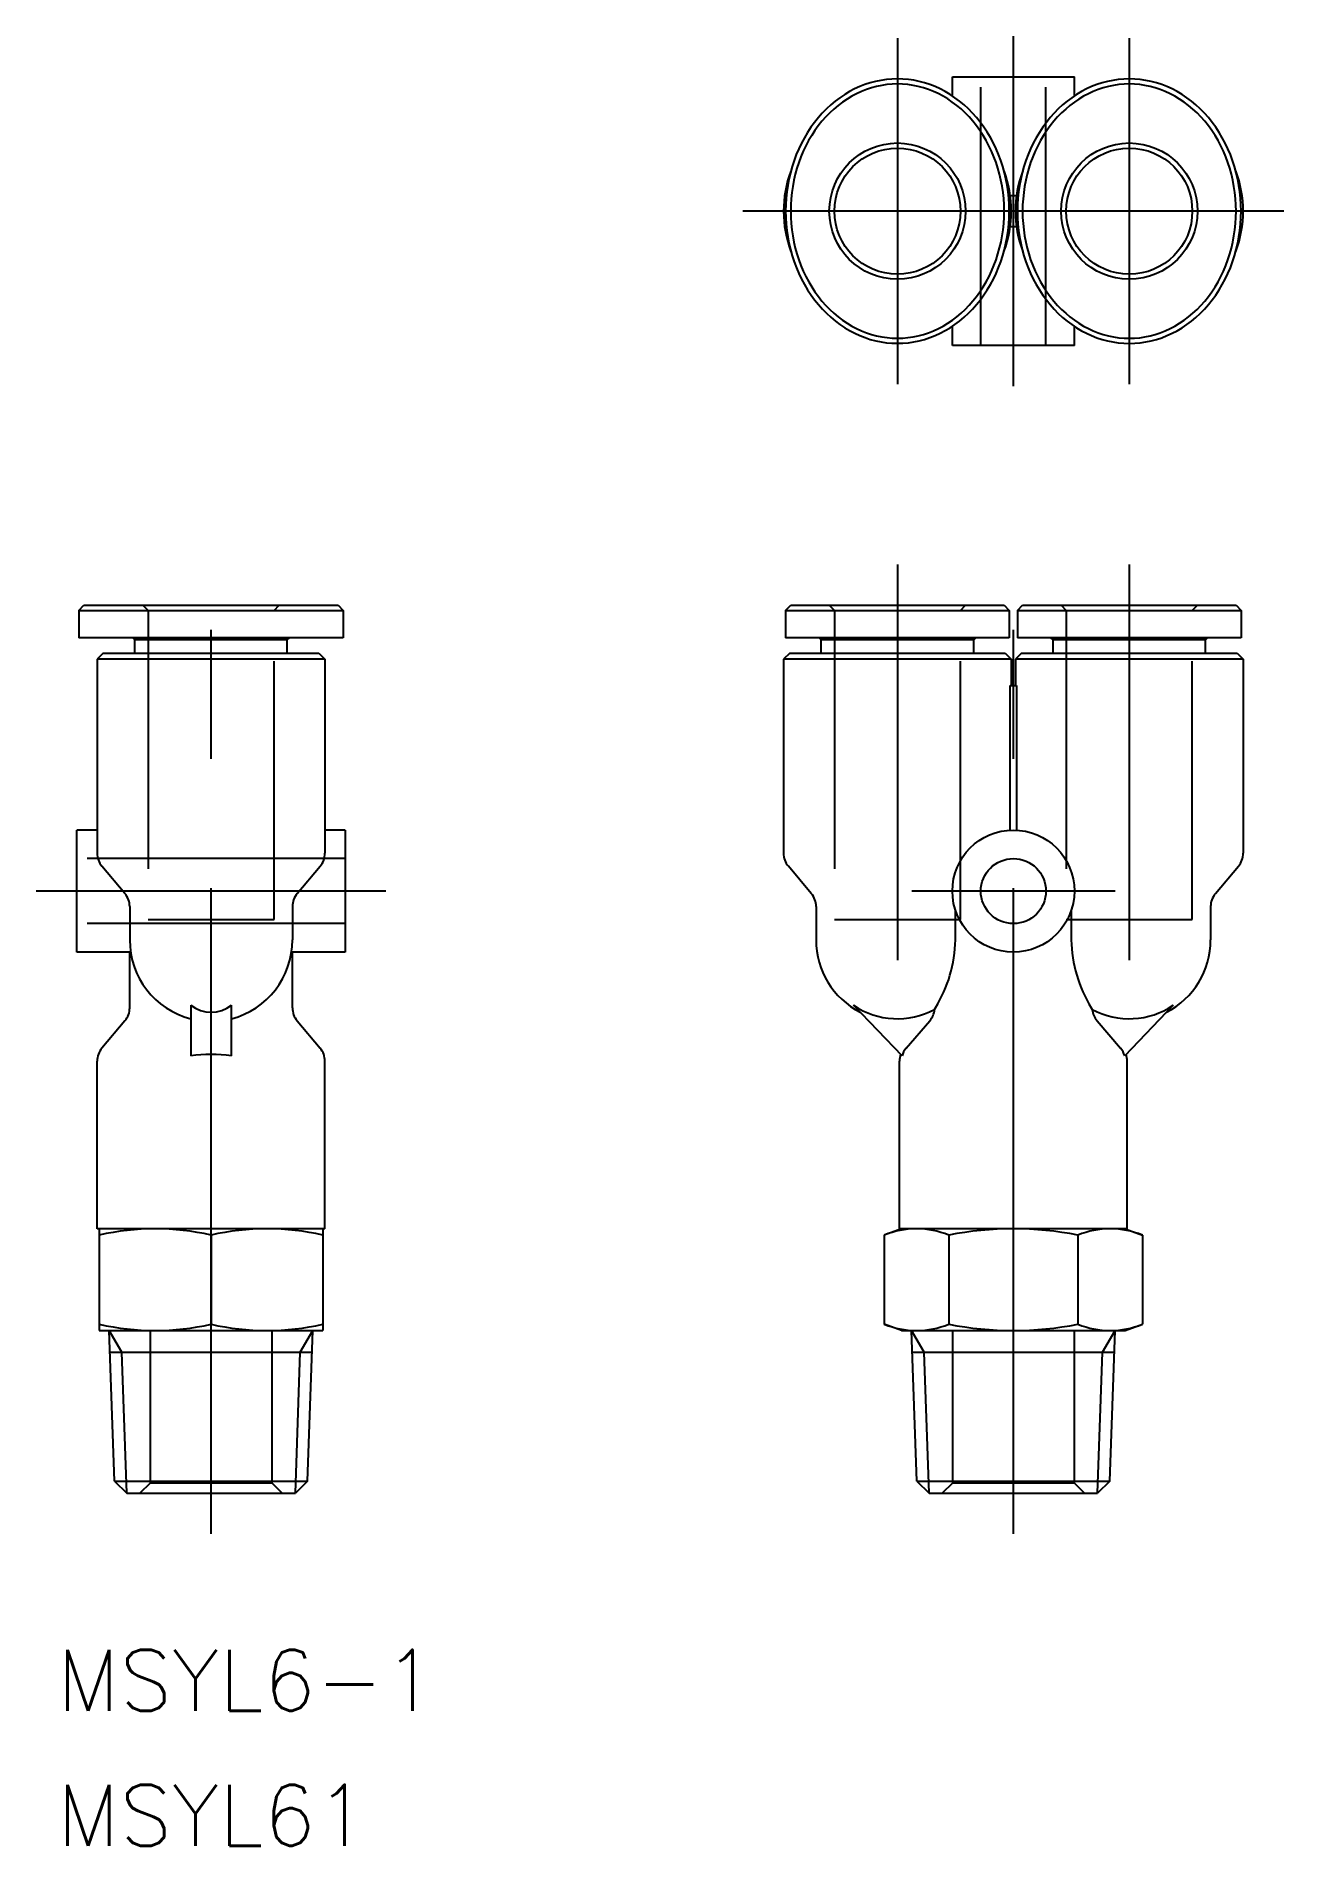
# Model space of a CAD drawing. Extents: x -48.1 to 13.3, y -17.3 to 71.6.
import ezdxf

# ---------------------------------------------------------------- set-up
doc = ezdxf.new("R2010")
doc.units = 0
doc.linetypes.add('CENTER', pattern=[50.8, 31.75, -6.35, 6.35, -6.35])
doc.linetypes.add('DASHED', pattern=[19.05, 12.7, -6.35])
doc.layers.get('0').update_dxf_attribs({"linetype": 'CONTINUOUS'})
doc.layers.add('CENTER', color=1, linetype='CENTER')
doc.styles.get("Standard").update_dxf_attribs({"font": 'txt.shx', "height": 3, "bigfont": 'bigfont.shx'})

msp = doc.modelspace()

# ---------------------------------------------------------------- linework, layer by layer
at = {"color": 7, "linetype": 'CONTINUOUS'}
for p, q in [((-3, 69.623), (3, 69.623)), ((-3, 68.686), (-3, 69.623)), ((3, 68.686), (3, 69.623)), ((0.15, 63.773), (-0.15, 63.773)), ((-0.15, 62.273), (0.15, 62.273)), ((-3, 56.423), (-3, 57.362)), ((3, 56.423), (3, 57.36)), ((3, 56.423), (-3, 56.423)), ((-45.953, 43.4), (-45.703, 43.65)), ((-45.703, 43.65), (-33.203, 43.65)), ((-33.203, 43.65), (-32.953, 43.4)), ((-11.2, 43.4), (-10.95, 43.65)), ((-10.95, 43.65), (-0.45, 43.65)), ((-0.45, 43.65), (-0.2, 43.4)), ((0.2, 43.4), (0.45, 43.65)), ((0.45, 43.65), (10.95, 43.65)), ((10.95, 43.65), (11.2, 43.4)), ((-45.953, 43.4), (-32.953, 43.4)), ((-45.953, 43.4), (-45.953, 42.05)), ((-32.953, 43.4), (-32.953, 42.05)), ((-11.2, 43.4), (-0.2, 43.4)), ((-11.2, 43.4), (-11.2, 42.05)), ((-0.2, 43.4), (-0.2, 42.05)), ((0.2, 43.4), (11.2, 43.4)), ((0.2, 43.4), (0.2, 42.05)), ((11.2, 43.4), (11.2, 42.05)), ((-32.953, 42.05), (-45.953, 42.05)), ((-43.203, 41.95), (-43.303, 42.05)), ((-35.703, 41.95), (-43.203, 41.95)), ((-43.203, 41.3), (-43.203, 41.95)), ((-35.703, 41.95), (-35.603, 42.05)), ((-35.703, 41.3), (-35.703, 41.95)), ((-0.2, 42.05), (-11.2, 42.05)), ((-9.45, 41.95), (-9.55, 42.05)), ((-1.95, 41.95), (-9.45, 41.95)), ((-9.45, 41.3), (-9.45, 41.95)), ((-1.95, 41.95), (-1.85, 42.05)), ((-1.95, 41.3), (-1.95, 41.95)), ((11.2, 42.05), (0.2, 42.05)), ((1.95, 41.95), (1.85, 42.05)), ((9.45, 41.95), (1.95, 41.95)), ((1.95, 41.3), (1.95, 41.95)), ((9.45, 41.95), (9.55, 42.05)), ((9.45, 41.3), (9.45, 41.95)), ((-44.753, 41.3), (-45.053, 41)), ((-33.853, 41), (-45.053, 41)), ((-45.053, 41), (-45.053, 31.465)), ((-44.753, 41.3), (-34.153, 41.3)), ((-34.153, 41.3), (-33.853, 41)), ((-33.853, 41), (-33.853, 31.465)), ((-11, 41.3), (-11.3, 41)), ((-0.1, 41), (-11.3, 41)), ((-11.3, 41), (-11.3, 31.465)), ((-11, 41.3), (-0.4, 41.3)), ((-0.4, 41.3), (-0.1, 41)), ((-0.1, 41), (-0.1, 39.7)), ((0.4, 41.3), (0.1, 41)), ((11.3, 41), (0.1, 41)), ((0.1, 41), (0.1, 39.7)), ((0.4, 41.3), (11, 41.3)), ((11, 41.3), (11.3, 41)), ((11.3, 41), (11.3, 31.465)), ((-0.15, 32.596), (-0.15, 39.7)), ((-0.15, 39.7), (0.15, 39.7)), ((0.15, 39.7), (0.15, 32.596)), ((-46.053, 26.6), (-46.053, 32.6)), ((-45.053, 32.6), (-46.053, 32.6)), ((-32.853, 32.6), (-33.853, 32.6)), ((-32.853, 32.6), (-32.853, 26.6)), ((-43.688, 29.479), (-44.818, 30.821)), ((-35.218, 29.479), (-34.088, 30.821)), ((-9.935, 29.479), (-11.065, 30.821)), ((9.935, 29.479), (11.065, 30.821)), ((-43.453, 28.835), (-43.453, 27.2)), ((-35.453, 28.835), (-35.453, 27.2)), ((-9.7, 28.835), (-9.7, 27.2)), ((-2.85, 28.5), (-2.844, 28.645)), ((-2.85, 27.2), (-2.85, 28.5)), ((2.844, 28.645), (2.85, 28.5)), ((2.85, 28.5), (2.85, 27.2)), ((9.7, 28.835), (9.7, 27.2)), ((-43.453, 26.6), (-46.053, 26.6)), ((-43.453, 26.6), (-43.415, 26.651)), ((-43.453, 23.865), (-43.453, 26.6)), ((-35.491, 26.651), (-35.453, 26.6)), ((-35.453, 23.865), (-35.453, 26.6)), ((-32.853, 26.6), (-35.453, 26.6)), ((-43.688, 23.221), (-44.818, 21.879)), ((-40.453, 23.987), (-40.453, 21.496)), ((-38.453, 21.496), (-38.453, 23.987)), ((-35.218, 23.221), (-34.088, 21.879)), ((-5.475, 21.496), (-7.863, 23.987)), ((-5.271, 21.879), (-4.115, 23.221)), ((-3.876, 23.783), (-3.826, 23.865)), ((3.826, 23.865), (3.876, 23.783)), ((4.115, 23.221), (5.271, 21.879)), ((7.863, 23.987), (5.475, 21.496)), ((-45.053, 13), (-45.053, 21.235)), ((-33.853, 13), (-33.853, 21.235)), ((-5.6, 13), (-5.6, 21.235)), ((5.6, 13), (5.6, 21.235)), ((-33.853, 13), (-45.053, 13)), ((-44.953, 13), (-44.953, 8)), ((-39.453, 12.69), (-39.453, 8.31)), ((-33.953, 13), (-33.953, 8)), ((-5.5, 13), (-6.351, 12.69)), ((-6.351, 12.69), (-6.351, 8.31)), ((5.6, 13), (-5.6, 13)), ((-3.175, 12.69), (-3.175, 8.31)), ((3.175, 12.69), (3.175, 8.31)), ((5.5, 13), (6.351, 12.69)), ((6.351, 12.69), (6.351, 8.31)), ((-5.5, 8), (-6.351, 8.31)), ((5.5, 8), (6.351, 8.31)), ((-44.953, 8), (-33.953, 8)), ((-44.199, 0.602), (-44.458, 8)), ((-34.707, 0.602), (-34.448, 8)), ((-5.5, 8), (5.5, 8)), ((-4.746, 0.602), (-5.005, 8)), ((4.746, 0.602), (5.005, 8)), ((-44.42, 6.929), (-34.486, 6.929)), ((-4.967, 6.929), (4.967, 6.929)), ((-44.199, 0.602), (-34.707, 0.602)), ((-44.199, 0.602), (-43.597, 0)), ((-43.597, 0), (-35.309, 0)), ((-34.707, 0.602), (-35.309, 0)), ((-4.746, 0.602), (4.746, 0.602)), ((-4.746, 0.602), (-4.144, 0)), ((-4.144, 0), (4.144, 0)), ((4.746, 0.602), (4.144, 0))]:
    msp.add_line(p, q, dxfattribs=at)
at = {"color": 3, "linetype": 'DASHED'}
for p, q in [((-1.6, 56.423), (-1.6, 69.623)), ((1.6, 56.423), (1.6, 69.623)), ((-42.803, 43.65), (-42.553, 43.4)), ((-36.353, 43.4), (-36.103, 43.65)), ((-9.05, 43.65), (-8.8, 43.4)), ((-2.6, 43.4), (-2.35, 43.65)), ((2.35, 43.65), (2.6, 43.4)), ((8.8, 43.4), (9.05, 43.65)), ((-42.553, 43.4), (-42.553, 28.2)), ((-36.353, 28.2), (-36.353, 43.4)), ((-8.8, 43.4), (-8.8, 28.2)), ((-2.6, 28.2), (-2.6, 43.4)), ((2.6, 43.4), (2.6, 28.2)), ((8.8, 28.2), (8.8, 43.4)), ((-32.853, 31.2), (-46.053, 31.2)), ((-32.853, 28), (-46.053, 28)), ((-42.553, 28.2), (-36.353, 28.2)), ((-8.8, 28.2), (-2.6, 28.2)), ((2.6, 28.2), (8.8, 28.2)), ((-42.453, 8), (-42.453, 0.5)), ((-36.453, 0.5), (-36.453, 8)), ((-3, 8), (-3, 0.5)), ((3, 0.5), (3, 8)), ((-42.453, 0.5), (-42.953, 0)), ((-36.453, 0.5), (-42.453, 0.5)), ((-35.953, 0), (-36.453, 0.5)), ((-3, 0.5), (-3.5, 0)), ((3, 0.5), (-3, 0.5)), ((3.5, 0), (3, 0.5))]:
    msp.add_line(p, q, dxfattribs=at)
at = {"color": 3, "linetype": 'CONTINUOUS'}
for p, q in [((-43.839, 6.929), (-44.458, 8)), ((-35.067, 6.929), (-34.448, 8)), ((-4.386, 6.929), (-5.005, 8)), ((4.386, 6.929), (5.005, 8)), ((-43.597, 0), (-43.839, 6.929)), ((-35.309, 0), (-35.067, 6.929)), ((-4.144, 0), (-4.386, 6.929)), ((4.144, 0), (4.386, 6.929))]:
    msp.add_line(p, q, dxfattribs=at)
at = {"color": 7, "linetype": 'CONTINUOUS'}
for points in [[(-5.698, 56.526, 0), (-5.428, 56.534, 0), (-5.159, 56.557, 0), (-4.891, 56.596, 0), (-4.625, 56.651, 0), (-4.362, 56.721, 0), (-4.102, 56.806, 0), (-3.845, 56.906, 0), (-3.593, 57.021, 0), (-3.347, 57.151, 0), (-3.106, 57.294, 0), (-2.871, 57.451, 0), (-2.643, 57.622, 0), (-2.422, 57.806, 0), (-2.209, 58.002, 0), (-2.005, 58.21, 0), (-1.81, 58.43, 0), (-1.623, 58.661, 0), (-1.447, 58.903, 0), (-1.281, 59.154, 0), (-1.126, 59.415, 0), (-0.981, 59.685, 0), (-0.848, 59.962, 0), (-0.727, 60.247, 0), (-0.618, 60.539, 0), (-0.521, 60.837, 0), (-0.436, 61.139, 0), (-0.364, 61.447, 0), (-0.305, 61.758, 0), (-0.259, 62.072, 0), (-0.226, 62.389, 0), (-0.206, 62.707, 0), (-0.2, 63.026, 0), (-0.207, 63.345, 0), (-0.227, 63.663, 0), (-0.26, 63.979, 0), (-0.306, 64.294, 0), (-0.365, 64.605, 0), (-0.437, 64.912, 0), (-0.522, 65.215, 0), (-0.619, 65.513, 0), (-0.729, 65.804, 0), (-0.85, 66.089, 0), (-0.983, 66.367, 0), (-1.128, 66.636, 0), (-1.283, 66.897, 0), (-1.45, 67.148, 0), (-1.626, 67.389, 0), (-1.812, 67.621, 0), (-2.008, 67.84, 0), (-2.212, 68.049, 0), (-2.425, 68.245, 0), (-2.646, 68.428, 0), (-2.874, 68.599, 0), (-3.109, 68.756, 0), (-3.35, 68.9, 0), (-3.597, 69.029, 0), (-3.849, 69.143, 0), (-4.105, 69.243, 0), (-4.365, 69.328, 0), (-4.629, 69.398, 0), (-4.895, 69.453, 0), (-5.163, 69.492, 0), (-5.432, 69.515, 0), (-5.702, 69.523, 0), (-5.972, 69.515, 0), (-6.241, 69.491, 0), (-6.509, 69.452, 0), (-6.775, 69.398, 0), (-7.038, 69.328, 0), (-7.298, 69.242, 0), (-7.555, 69.142, 0), (-7.806, 69.028, 0), (-8.053, 68.898, 0), (-8.294, 68.755, 0), (-8.529, 68.597, 0), (-8.757, 68.427, 0), (-8.978, 68.243, 0), (-9.191, 68.047, 0), (-9.395, 67.838, 0), (-9.59, 67.618, 0), (-9.776, 67.387, 0), (-9.953, 67.146, 0), (-10.119, 66.894, 0), (-10.274, 66.633, 0), (-10.418, 66.364, 0), (-10.551, 66.086, 0), (-10.673, 65.801, 0), (-10.782, 65.51, 0), (-10.879, 65.212, 0), (-10.964, 64.909, 0), (-11.036, 64.602, 0), (-11.095, 64.29, 0), (-11.141, 63.976, 0), (-11.174, 63.66, 0), (-11.194, 63.342, 0), (-11.2, 63.023, 0), (-11.193, 62.704, 0), (-11.173, 62.386, 0), (-11.14, 62.069, 0), (-11.094, 61.755, 0), (-11.035, 61.444, 0), (-10.963, 61.136, 0), (-10.878, 60.834, 0), (-10.781, 60.536, 0), (-10.671, 60.244, 0), (-10.55, 59.96, 0), (-10.416, 59.682, 0), (-10.272, 59.413, 0), (-10.117, 59.152, 0), (-9.95, 58.901, 0), (-9.774, 58.659, 0), (-9.588, 58.428, 0), (-9.392, 58.208, 0), (-9.188, 58, 0), (-8.975, 57.804, 0), (-8.754, 57.62, 0), (-8.526, 57.45, 0), (-8.291, 57.292, 0), (-8.05, 57.149, 0), (-7.803, 57.02, 0), (-7.551, 56.905, 0), (-7.295, 56.805, 0), (-7.035, 56.72, 0), (-6.771, 56.65, 0), (-6.505, 56.596, 0), (-6.237, 56.557, 0), (-5.968, 56.534, 0), (-5.698, 56.526, 0)], [(5.7, 56.523, 0), (5.97, 56.531, 0), (6.239, 56.554, 0), (6.507, 56.593, 0), (6.773, 56.648, 0), (7.036, 56.718, 0), (7.297, 56.803, 0), (7.553, 56.903, 0), (7.805, 57.018, 0), (8.052, 57.147, 0), (8.293, 57.29, 0), (8.528, 57.448, 0), (8.756, 57.618, 0), (8.976, 57.802, 0), (9.189, 57.998, 0), (9.394, 58.207, 0), (9.589, 58.427, 0), (9.775, 58.658, 0), (9.952, 58.899, 0), (10.118, 59.151, 0), (10.273, 59.412, 0), (10.418, 59.681, 0), (10.551, 59.959, 0), (10.672, 60.244, 0), (10.781, 60.535, 0), (10.879, 60.833, 0), (10.963, 61.136, 0), (11.035, 61.444, 0), (11.094, 61.755, 0), (11.14, 62.069, 0), (11.174, 62.386, 0), (11.193, 62.704, 0), (11.2, 63.023, 0), (11.193, 63.342, 0), (11.174, 63.66, 0), (11.14, 63.977, 0), (11.094, 64.291, 0), (11.035, 64.602, 0), (10.963, 64.91, 0), (10.879, 65.213, 0), (10.781, 65.51, 0), (10.672, 65.802, 0), (10.55, 66.087, 0), (10.418, 66.365, 0), (10.273, 66.634, 0), (10.118, 66.895, 0), (9.951, 67.146, 0), (9.775, 67.388, 0), (9.589, 67.619, 0), (9.393, 67.839, 0), (9.189, 68.047, 0), (8.976, 68.244, 0), (8.756, 68.427, 0), (8.527, 68.598, 0), (8.293, 68.755, 0), (8.051, 68.899, 0), (7.805, 69.028, 0), (7.553, 69.143, 0), (7.296, 69.243, 0), (7.036, 69.328, 0), (6.773, 69.398, 0), (6.507, 69.452, 0), (6.239, 69.491, 0), (5.97, 69.515, 0), (5.7, 69.523, 0), (5.43, 69.515, 0), (5.161, 69.491, 0), (4.893, 69.452, 0), (4.627, 69.398, 0), (4.363, 69.328, 0), (4.103, 69.243, 0), (3.847, 69.143, 0), (3.595, 69.028, 0), (3.348, 68.899, 0), (3.107, 68.755, 0), (2.872, 68.598, 0), (2.644, 68.427, 0), (2.424, 68.243, 0), (2.211, 68.047, 0), (2.006, 67.839, 0), (1.811, 67.619, 0), (1.625, 67.388, 0), (1.448, 67.146, 0), (1.282, 66.895, 0), (1.127, 66.634, 0), (0.982, 66.364, 0), (0.849, 66.087, 0), (0.728, 65.802, 0), (0.619, 65.51, 0), (0.521, 65.213, 0), (0.437, 64.91, 0), (0.365, 64.602, 0), (0.306, 64.291, 0), (0.259, 63.977, 0), (0.226, 63.66, 0), (0.207, 63.342, 0), (0.2, 63.023, 0), (0.207, 62.704, 0), (0.226, 62.386, 0), (0.259, 62.069, 0), (0.306, 61.755, 0), (0.365, 61.443, 0), (0.437, 61.136, 0), (0.521, 60.833, 0), (0.619, 60.535, 0), (0.728, 60.244, 0), (0.849, 59.959, 0), (0.982, 59.681, 0), (1.127, 59.412, 0), (1.282, 59.151, 0), (1.448, 58.899, 0), (1.625, 58.658, 0), (1.811, 58.427, 0), (2.006, 58.207, 0), (2.211, 57.998, 0), (2.424, 57.802, 0), (2.644, 57.618, 0), (2.872, 57.448, 0), (3.107, 57.29, 0), (3.348, 57.147, 0), (3.595, 57.018, 0), (3.847, 56.903, 0), (4.103, 56.803, 0), (4.364, 56.718, 0), (4.627, 56.648, 0), (4.893, 56.593, 0), (5.161, 56.554, 0), (5.43, 56.531, 0), (5.7, 56.523, 0)], [(-5.698, 56.776, 0), (-5.441, 56.783, 0), (-5.184, 56.806, 0), (-4.928, 56.844, 0), (-4.674, 56.896, 0), (-4.423, 56.963, 0), (-4.174, 57.045, 0), (-3.93, 57.142, 0), (-3.689, 57.252, 0), (-3.454, 57.376, 0), (-3.224, 57.514, 0), (-2.999, 57.666, 0), (-2.782, 57.83, 0), (-2.571, 58.006, 0), (-2.368, 58.195, 0), (-2.173, 58.395, 0), (-1.986, 58.607, 0), (-1.809, 58.829, 0), (-1.641, 59.061, 0), (-1.482, 59.303, 0), (-1.334, 59.554, 0), (-1.196, 59.813, 0), (-1.069, 60.08, 0), (-0.953, 60.354, 0), (-0.849, 60.634, 0), (-0.756, 60.921, 0), (-0.675, 61.212, 0), (-0.607, 61.507, 0), (-0.55, 61.807, 0), (-0.507, 62.109, 0), (-0.475, 62.413, 0), (-0.456, 62.719, 0), (-0.45, 63.026, 0), (-0.456, 63.332, 0), (-0.475, 63.638, 0), (-0.507, 63.943, 0), (-0.551, 64.245, 0), (-0.608, 64.544, 0), (-0.677, 64.84, 0), (-0.757, 65.131, 0), (-0.85, 65.417, 0), (-0.955, 65.697, 0), (-1.071, 65.971, 0), (-1.198, 66.238, 0), (-1.336, 66.497, 0), (-1.484, 66.748, 0), (-1.643, 66.989, 0), (-1.811, 67.222, 0), (-1.989, 67.444, 0), (-2.176, 67.655, 0), (-2.371, 67.855, 0), (-2.574, 68.044, 0), (-2.785, 68.221, 0), (-3.002, 68.385, 0), (-3.227, 68.536, 0), (-3.457, 68.673, 0), (-3.693, 68.798, 0), (-3.933, 68.908, 0), (-4.178, 69.004, 0), (-4.426, 69.086, 0), (-4.678, 69.153, 0), (-4.931, 69.205, 0), (-5.187, 69.243, 0), (-5.444, 69.265, 0), (-5.702, 69.273, 0), (-5.959, 69.265, 0), (-6.216, 69.243, 0), (-6.472, 69.205, 0), (-6.726, 69.152, 0), (-6.977, 69.085, 0), (-7.226, 69.003, 0), (-7.47, 68.907, 0), (-7.711, 68.796, 0), (-7.946, 68.672, 0), (-8.176, 68.534, 0), (-8.401, 68.383, 0), (-8.618, 68.219, 0), (-8.829, 68.042, 0), (-9.032, 67.853, 0), (-9.227, 67.653, 0), (-9.414, 67.442, 0), (-9.591, 67.219, 0), (-9.759, 66.987, 0), (-9.918, 66.745, 0), (-10.066, 66.495, 0), (-10.204, 66.235, 0), (-10.331, 65.968, 0), (-10.447, 65.694, 0), (-10.551, 65.414, 0), (-10.644, 65.128, 0), (-10.725, 64.837, 0), (-10.793, 64.541, 0), (-10.85, 64.242, 0), (-10.893, 63.94, 0), (-10.925, 63.635, 0), (-10.944, 63.329, 0), (-10.95, 63.023, 0), (-10.944, 62.716, 0), (-10.925, 62.41, 0), (-10.893, 62.106, 0), (-10.849, 61.804, 0), (-10.792, 61.505, 0), (-10.723, 61.209, 0), (-10.643, 60.918, 0), (-10.55, 60.632, 0), (-10.445, 60.351, 0), (-10.329, 60.077, 0), (-10.202, 59.811, 0), (-10.064, 59.551, 0), (-9.916, 59.301, 0), (-9.757, 59.059, 0), (-9.589, 58.827, 0), (-9.411, 58.605, 0), (-9.224, 58.393, 0), (-9.029, 58.193, 0), (-8.826, 58.005, 0), (-8.615, 57.828, 0), (-8.397, 57.664, 0), (-8.173, 57.513, 0), (-7.943, 57.375, 0), (-7.707, 57.251, 0), (-7.467, 57.141, 0), (-7.222, 57.044, 0), (-6.974, 56.963, 0), (-6.722, 56.895, 0), (-6.469, 56.843, 0), (-6.213, 56.806, 0), (-5.956, 56.783, 0), (-5.698, 56.776, 0)], [(5.7, 69.273, 0), (5.442, 69.265, 0), (5.185, 69.243, 0), (4.93, 69.205, 0), (4.676, 69.153, 0), (4.424, 69.085, 0), (4.176, 69.004, 0), (3.931, 68.907, 0), (3.691, 68.797, 0), (3.455, 68.673, 0), (3.225, 68.535, 0), (3.001, 68.383, 0), (2.783, 68.219, 0), (2.573, 68.043, 0), (2.369, 67.854, 0), (2.174, 67.654, 0), (1.988, 67.442, 0), (1.81, 67.22, 0), (1.642, 66.988, 0), (1.483, 66.746, 0), (1.335, 66.495, 0), (1.197, 66.236, 0), (1.07, 65.969, 0), (0.954, 65.695, 0), (0.85, 65.415, 0), (0.757, 65.128, 0), (0.676, 64.837, 0), (0.607, 64.541, 0), (0.551, 64.242, 0), (0.507, 63.94, 0), (0.475, 63.635, 0), (0.456, 63.329, 0), (0.45, 63.023, 0), (0.456, 62.716, 0), (0.475, 62.41, 0), (0.507, 62.106, 0), (0.551, 61.803, 0), (0.607, 61.504, 0), (0.676, 61.208, 0), (0.757, 60.917, 0), (0.85, 60.631, 0), (0.954, 60.35, 0), (1.07, 60.077, 0), (1.197, 59.81, 0), (1.335, 59.55, 0), (1.483, 59.3, 0), (1.642, 59.058, 0), (1.81, 58.825, 0), (1.988, 58.603, 0), (2.174, 58.392, 0), (2.369, 58.191, 0), (2.573, 58.003, 0), (2.783, 57.826, 0), (3.001, 57.662, 0), (3.225, 57.511, 0), (3.455, 57.373, 0), (3.691, 57.248, 0), (3.931, 57.138, 0), (4.176, 57.042, 0), (4.424, 56.96, 0), (4.676, 56.893, 0), (4.93, 56.84, 0), (5.185, 56.803, 0), (5.442, 56.78, 0), (5.7, 56.773, 0), (5.958, 56.78, 0), (6.215, 56.803, 0), (6.47, 56.84, 0), (6.724, 56.893, 0), (6.976, 56.96, 0), (7.224, 57.042, 0), (7.469, 57.138, 0), (7.709, 57.248, 0), (7.945, 57.373, 0), (8.175, 57.511, 0), (8.399, 57.662, 0), (8.617, 57.826, 0), (8.827, 58.003, 0), (9.031, 58.191, 0), (9.226, 58.392, 0), (9.412, 58.603, 0), (9.59, 58.825, 0), (9.758, 59.058, 0), (9.917, 59.3, 0), (10.065, 59.55, 0), (10.203, 59.81, 0), (10.33, 60.077, 0), (10.446, 60.35, 0), (10.55, 60.631, 0), (10.643, 60.917, 0), (10.724, 61.208, 0), (10.793, 61.504, 0), (10.849, 61.803, 0), (10.893, 62.106, 0), (10.925, 62.41, 0), (10.944, 62.716, 0), (10.95, 63.023, 0), (10.944, 63.329, 0), (10.925, 63.635, 0), (10.893, 63.94, 0), (10.849, 64.242, 0), (10.793, 64.541, 0), (10.724, 64.837, 0), (10.643, 65.128, 0), (10.55, 65.415, 0), (10.446, 65.695, 0), (10.33, 65.969, 0), (10.203, 66.236, 0), (10.065, 66.495, 0), (9.917, 66.746, 0), (9.758, 66.988, 0), (9.59, 67.22, 0), (9.412, 67.442, 0), (9.226, 67.654, 0), (9.031, 67.854, 0), (8.827, 68.043, 0), (8.617, 68.219, 0), (8.399, 68.383, 0), (8.175, 68.535, 0), (7.945, 68.673, 0), (7.709, 68.797, 0), (7.469, 68.907, 0), (7.224, 69.004, 0), (6.976, 69.085, 0), (6.724, 69.153, 0), (6.47, 69.205, 0), (6.215, 69.243, 0), (5.958, 69.265, 0), (5.7, 69.273, 0)]]:
    msp.add_polyline3d(points, dxfattribs=at)
for centre, radius in [((-5.7, 63.023), 3.35), ((-5.7, 63.023), 3.1), ((5.7, 63.023), 3.35), ((5.7, 63.023), 3.1), ((0, 29.6), 3), ((0, 29.6), 1.6)]:
    msp.add_circle(centre, radius, dxfattribs=at)
for centre, radius, start, end in [((-5.7, 63.023), 5.6, 159.37442, 200.74525), ((-5.7, 63.023), 5.6, 339.29413, 20.65176), ((5.7, 63.023), 5.6, 159.33684, 200.66946), ((5.7, 63.023), 5.6, 339.32574, 20.67142), ((-44.053, 31.465), 1, 180, 220.10091), ((-34.853, 31.465), 1, 319.89909, 0), ((-10.3, 31.465), 1, 180, 220.10091), ((10.3, 31.465), 1, 319.89909, 0), ((-44.453, 28.835), 1, 0, 40.10091), ((-34.453, 28.835), 1, 139.89909, 180), ((-10.7, 28.835), 1, 0, 40.10091), ((10.7, 28.835), 1, 139.89909, 180), ((-39.453, 27.2), 4, 180, 255.52249), ((-39.453, 27.2), 4, 284.47751, 0), ((-5.7, 27.2), 4, 180, 242.67758), ((-9.49, 27.332), 6.641, 328.527, 358.85967), ((9.49, 27.332), 6.641, 181.14033, 211.473), ((5.7, 27.2), 4, 297.32242, 0), ((-44.453, 23.865), 1, 319.89909, 0), ((-39.453, 25.284), 1.638, 232.36883, 307.63117), ((-34.453, 23.865), 1, 180, 220.10091), ((-5.7, 27.201), 3.874, 236.06278, 298.07763), ((-4.862, 23.871), 0.99, 318.97009, 354.91836), ((5.7, 27.201), 3.874, 241.92237, 303.93722), ((4.862, 23.871), 0.99, 185.08164, 221.02991), ((-44.053, 21.235), 1, 139.89909, 180), ((-39.453, 14.528), 7.039, 81.83275, 98.16725), ((-34.853, 21.235), 1, 0, 40.10091), ((-4.6, 21.235), 1, 160.61565, 180), ((-4.515, 21.231), 0.996, 139.39936, 164.59415), ((4.515, 21.231), 0.996, 15.40585, 40.60064), ((4.6, 21.235), 1, 0, 19.38435), ((-42.203, 0.635), 12.365, 77.14966, 102.85034), ((-36.703, 0.635), 12.365, 77.14967, 102.85033), ((-4.763, 8.775), 4.225, 67.92595, 112.07405), ((0, -3.435), 16.435, 78.85963, 101.14037), ((4.763, 8.775), 4.225, 67.92594, 112.07406), ((-42.203, 20.365), 12.365, 257.14966, 282.85034), ((-36.703, 20.365), 12.365, 257.14966, 282.85034), ((-4.763, 12.225), 4.225, 247.92595, 292.07405), ((0, 24.435), 16.435, 258.85963, 281.14037), ((4.763, 12.224), 4.224, 247.92301, 292.07699)]:
    msp.add_arc(centre, radius, start, end, dxfattribs=at)
at = {"layer": 'CENTER', "color": 1, "linetype": 'CENTER'}
for p, q in [((-5.7, 71.523), (-5.7, 54.523)), ((0, 54.423), (0, 71.623)), ((5.7, 71.523), (5.7, 54.523)), ((13.3, 63.023), (-13.3, 63.023)), ((-39.453, -2), (-39.453, 45.65)), ((-5.7, 45.65), (-5.7, 26.2)), ((0, -2), (0, 45.65)), ((5.7, 45.65), (5.7, 26.2)), ((-30.853, 29.6), (-48.053, 29.6)), ((5, 29.6), (-5, 29.6))]:
    msp.add_line(p, q, dxfattribs=at)

# ---------------------------------------------------------------- texts
at = {"color": 7, "linetype": 'CONTINUOUS'}
for s, p in [('MSYL6-1', (-47.034, -10.69)), ('MSYL61', (-47.034, -17.329))]:
    msp.add_text(s, height=3, dxfattribs=at).set_placement(p)

doc.saveas('drawing.dxf')
